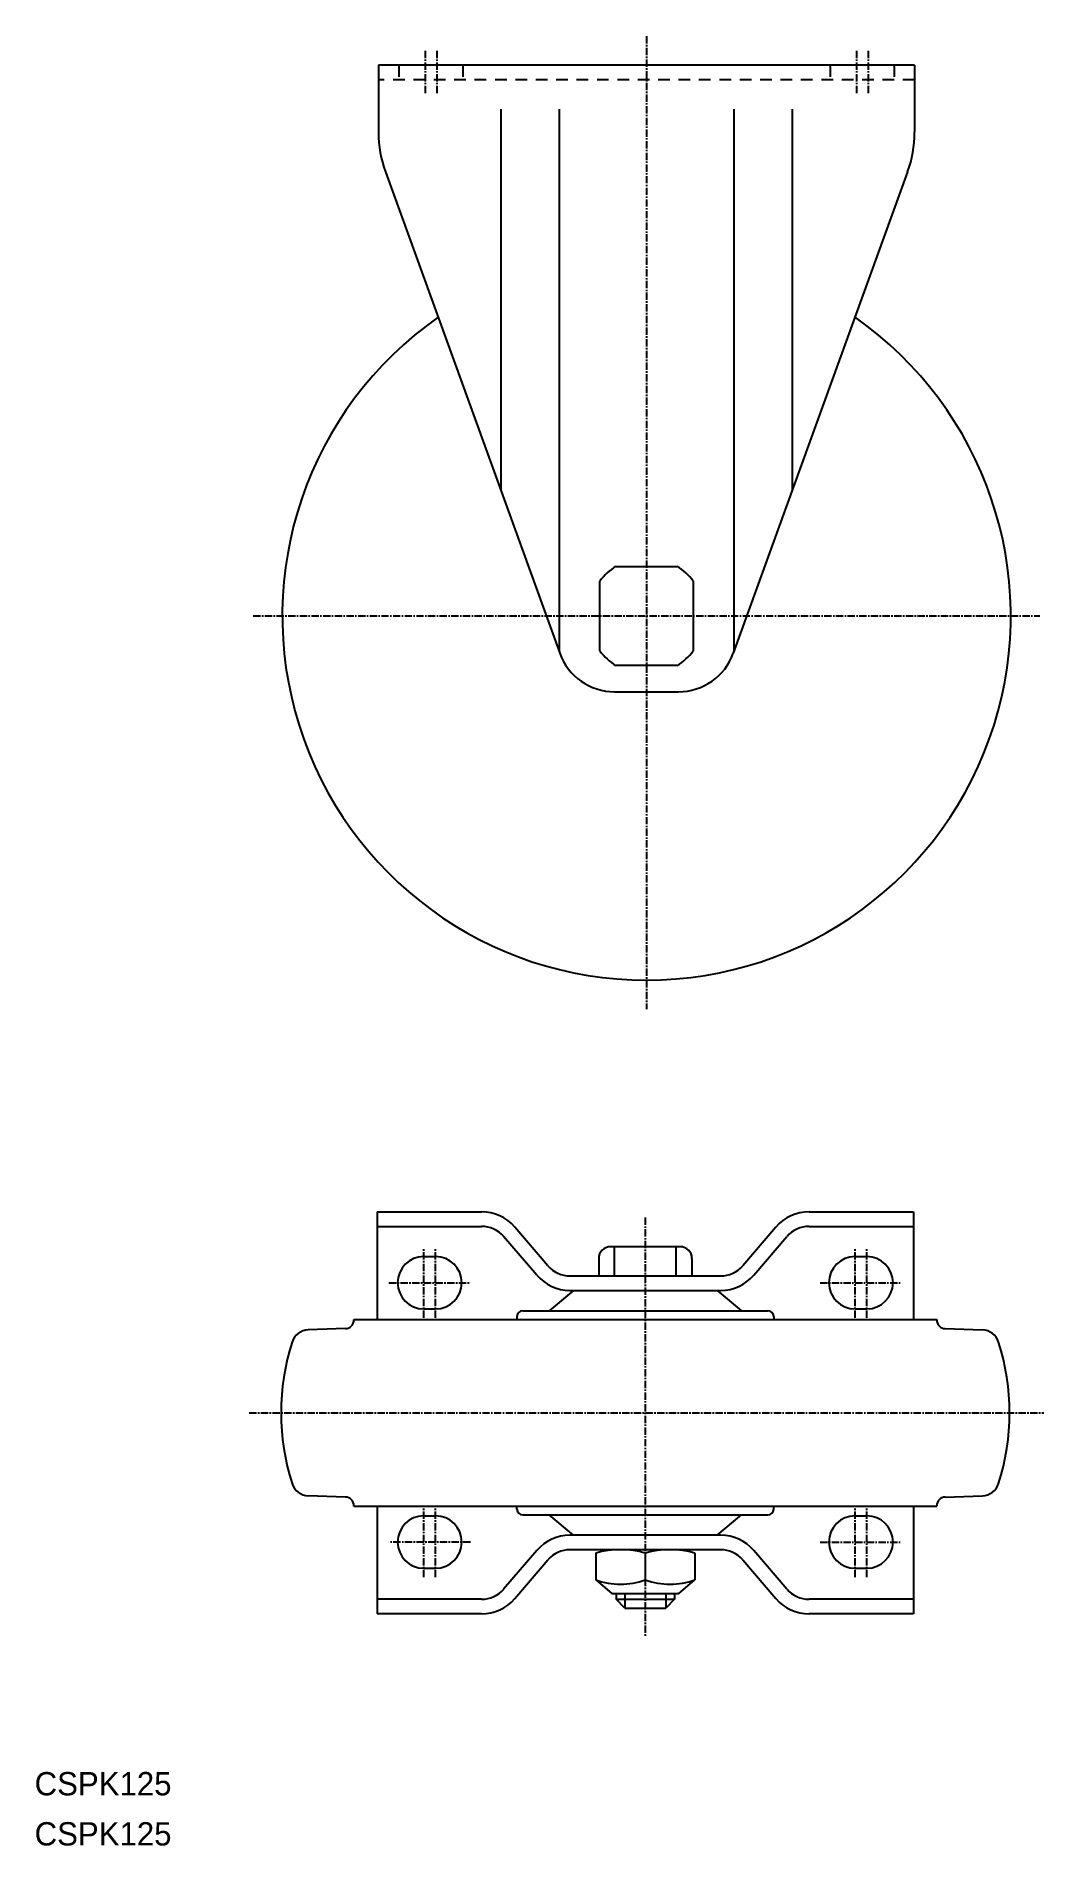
# Model space of a CAD drawing. Extents: x 0 to 173, y 0 to 310.
import ezdxf

# ---------------------------------------------------------------- set-up
doc = ezdxf.new("R2010")
doc.units = 0
doc.linetypes.add('CENTER', pattern=[2, 1.25, -0.25, 0.25, -0.25])
doc.linetypes.add('DASHED', pattern=[3.5, 2, -1.5])
doc.layers.get('0').update_dxf_attribs({"linetype": 'CONTINUOUS'})
doc.layers.add('CENTER', color=1, linetype='CENTER')

msp = doc.modelspace()

# ---------------------------------------------------------------- linework, layer by layer
at = {"color": 7, "linetype": 'CONTINUOUS'}
for p, q in [((151, 305.5), (59, 305.5)), ((59, 305.5), (59, 294.01)), ((151, 305.5), (151, 294.01)), ((80, 298), (80, 232.51)), ((90, 298), (90, 204.9)), ((120, 298), (120, 204.9)), ((130, 298), (130, 232.51)), ((60.2, 287.2), (90.11, 204.59)), ((149.8, 287.2), (119.89, 204.59)), ((99.73, 219.5), (110.27, 219.5)), ((97, 205), (97, 217)), ((113, 217), (113, 205)), ((110.27, 202.5), (99.73, 202.5)), ((99.51, 198), (110.49, 198)), ((58.79, 108.75), (76.69, 108.75)), ((58.79, 108.75), (58.79, 90.25)), ((132.9, 108.75), (150.79, 108.75)), ((150.79, 108.75), (150.79, 90.25)), ((58.79, 106.25), (76.69, 106.25)), ((88.07, 99.5), (82.38, 106.13)), ((127.2, 106.13), (121.52, 99.5)), ((132.9, 106.25), (150.79, 106.25)), ((86.17, 97.87), (80.48, 104.5)), ((110.79, 102.75), (98.79, 102.75)), ((99.52, 97.75), (99.52, 102.75)), ((110.06, 97.75), (110.06, 102.75)), ((123.42, 97.87), (129.1, 104.5)), ((66.79, 101.07), (68.79, 101.07)), ((96.79, 100.75), (96.79, 97.75)), ((112.79, 100.75), (112.79, 97.75)), ((140.79, 101.07), (142.79, 101.07)), ((91.86, 97.75), (117.72, 97.75)), ((92.49, 95.25), (88.29, 91.75)), ((91.86, 95.25), (117.72, 95.25)), ((117.09, 95.25), (121.29, 91.75)), ((54.79, 90.25), (154.79, 90.25)), ((54.79, 90.25), (54.79, 90.2)), ((66.79, 92.07), (68.79, 92.07)), ((82.76, 90.78), (82.75, 90.25)), ((83.76, 91.75), (125.82, 91.75)), ((126.82, 90.78), (126.84, 90.25)), ((126.82, 90.78), (126.83, 90.53)), ((140.79, 92.07), (142.79, 92.07)), ((154.79, 90.25), (154.79, 90.2)), ((53.34, 88.7), (46.93, 88.48)), ((156.24, 88.7), (162.65, 88.48)), ((53.34, 59.8), (46.93, 60.02)), ((156.24, 59.8), (162.65, 60.02)), ((54.79, 58.25), (54.79, 58.3)), ((54.79, 58.25), (154.79, 58.25)), ((58.79, 58.25), (58.79, 39.75)), ((66.79, 56.57), (68.79, 56.57)), ((82.76, 57.72), (82.75, 58.25)), ((82.76, 57.72), (82.76, 57.97)), ((82.76, 57.72), (82.76, 57.97)), ((83.76, 56.75), (125.82, 56.75)), ((92.49, 53.25), (88.29, 56.75)), ((117.09, 53.25), (121.29, 56.75)), ((126.82, 57.72), (126.84, 58.25)), ((126.82, 57.72), (126.83, 57.97)), ((140.79, 56.57), (142.79, 56.57)), ((150.79, 58.25), (150.79, 39.75)), ((154.79, 58.25), (154.79, 58.3)), ((117.72, 53.25), (91.86, 53.25)), ((86.17, 50.63), (80.48, 44)), ((117.72, 50.75), (91.86, 50.75)), ((96.29, 50.17), (96.29, 45.6)), ((104.79, 50.17), (104.79, 45.6)), ((113.29, 50.17), (113.29, 45.6)), ((129.1, 44), (123.42, 50.63)), ((66.79, 47.57), (68.79, 47.57)), ((82.38, 42.37), (88.07, 49)), ((121.52, 49), (127.2, 42.37)), ((140.79, 47.57), (142.79, 47.57)), ((96.29, 45.6), (99.04, 43.25)), ((110.54, 43.25), (113.29, 45.6)), ((76.69, 42.25), (58.79, 42.25)), ((99.04, 43.25), (110.54, 43.25)), ((99.79, 43.25), (99.79, 42.25)), ((99.79, 42.25), (109.79, 42.25)), ((101.29, 40.75), (99.79, 42.25)), ((101.29, 40.75), (108.29, 40.75)), ((109.79, 42.25), (108.29, 40.75)), ((109.79, 43.25), (109.79, 42.25)), ((150.79, 42.25), (132.9, 42.25)), ((76.69, 39.75), (58.79, 39.75)), ((150.79, 39.75), (132.9, 39.75))]:
    msp.add_line(p, q, dxfattribs=at)
at = {"color": 3, "linetype": 'DASHED'}
for p, q in [((62.5, 305.5), (62.5, 303)), ((73.5, 305.5), (73.5, 303)), ((136.5, 305.5), (136.5, 303)), ((147.5, 305.5), (147.5, 303)), ((151, 303), (59, 303))]:
    msp.add_line(p, q, dxfattribs=at)
at = {"color": 3, "linetype": 'CONTINUOUS'}
for p, q in [((101.29, 43.25), (101.29, 40.75)), ((108.29, 43.25), (108.29, 40.75))]:
    msp.add_line(p, q, dxfattribs=at)
at = {"color": 7, "linetype": 'CONTINUOUS'}
for centre, radius, start, end in [((79, 294.01), 20, 180, 199.9085), ((131, 294.01), 20, 340.0915, 0), ((105, 211), 62.5, 124.9118, 55.0882), ((105, 211), 10, 121.7883, 143.1301), ((105, 211), 10, 36.8699, 58.2117), ((105, 211), 10, 216.8699, 238.2117), ((105, 211), 10, 301.7883, 323.1301), ((99.51, 208), 10, 199.9085, 270), ((110.49, 208), 10, 270, 340.0915), ((76.69, 101.25), 7.5, 40.6009, 90), ((132.9, 101.25), 7.5, 90, 139.3991), ((76.69, 101.25), 5, 40.6009, 90), ((132.9, 101.25), 5, 90, 139.3991), ((98.79, 100.75), 2, 90, 180), ((110.79, 100.75), 2, 0, 90), ((66.79, 96.57), 4.5, 90, 270), ((68.79, 96.57), 4.5, 270, 90), ((91.86, 102.75), 5, 220.6009, 270), ((117.72, 102.75), 5, 270, 319.3991), ((140.79, 96.57), 4.5, 90, 270), ((142.79, 96.57), 4.5, 270, 90), ((91.86, 102.75), 7.5, 220.6009, 270), ((117.72, 102.75), 7.5, 270, 319.3991), ((53.29, 90.2), 1.5, 272, 0), ((83.76, 90.75), 1, 90, 178.3634), ((125.82, 90.75), 1, 1.6366, 90), ((156.29, 90.2), 1.5, 180, 268), ((47.04, 85.48), 3, 92, 162.3356), ((162.55, 85.48), 3, 17.6644, 88), ((82.29, 74.25), 40, 162.3356, 197.6644), ((127.29, 74.25), 40, 342.3356, 17.6644), ((47.04, 63.02), 3, 197.6644, 268), ((162.55, 63.02), 3, 272, 342.3356), ((53.29, 58.3), 1.5, 0, 88), ((156.29, 58.3), 1.5, 92, 180), ((66.79, 52.07), 4.5, 90, 270), ((68.79, 52.07), 4.5, 270, 90), ((83.76, 57.75), 1, 181.6366, 270), ((125.82, 57.75), 1, 270, 358.3634), ((140.79, 52.07), 4.5, 90, 270), ((142.79, 52.07), 4.5, 270, 90), ((91.86, 45.75), 7.5, 90, 139.3991), ((117.72, 45.75), 7.5, 40.6009, 90), ((91.86, 45.75), 5, 90, 139.3991), ((100.54, 34.9), 15.85, 74.4429, 105.5571), ((109.04, 34.9), 15.85, 74.4429, 105.5571), ((117.72, 45.75), 5, 40.6009, 90), ((76.69, 47.25), 5, 270, 319.3991), ((100.54, 57.11), 12.28, 249.7438, 290.2562), ((109.04, 57.11), 12.28, 249.7438, 290.2562), ((132.9, 47.25), 5, 220.6009, 270), ((76.69, 47.25), 7.5, 270, 319.3991), ((132.9, 47.25), 7.5, 220.6009, 270)]:
    msp.add_arc(centre, radius, start, end, dxfattribs=at)
at = {"layer": 'CENTER', "color": 1, "linetype": 'CENTER'}
for p, q in [((67, 308), (67, 300.7)), ((69, 308), (69, 300.7)), ((105, 310.5), (105, 143.5)), ((141, 308), (141, 300.7)), ((143, 308), (143, 300.7)), ((37.5, 211), (172.5, 211)), ((104.79, 107.75), (104.79, 35.75)), ((66.79, 90.57), (66.79, 102.57)), ((68.79, 90.57), (68.79, 102.57)), ((140.79, 90.57), (140.79, 102.57)), ((142.79, 90.57), (142.79, 102.57)), ((60.79, 96.57), (74.79, 96.57)), ((134.79, 96.57), (148.79, 96.57)), ((36.83, 74.25), (173.17, 74.25)), ((66.79, 46.07), (66.79, 58.07)), ((68.79, 46.07), (68.79, 58.07)), ((140.79, 46.07), (140.79, 58.07)), ((142.79, 46.07), (142.79, 58.07)), ((74.79, 52.07), (60.79, 52.07)), ((134.79, 52.07), (148.79, 52.07))]:
    msp.add_line(p, q, dxfattribs=at)

# ---------------------------------------------------------------- texts
at = {"color": 7, "linetype": 'CONTINUOUS'}
for p in [(0, 8.6), (0, 0)]:
    msp.add_text('CSPK125', height=4, dxfattribs=at).set_placement(p)

doc.saveas('drawing.dxf')
